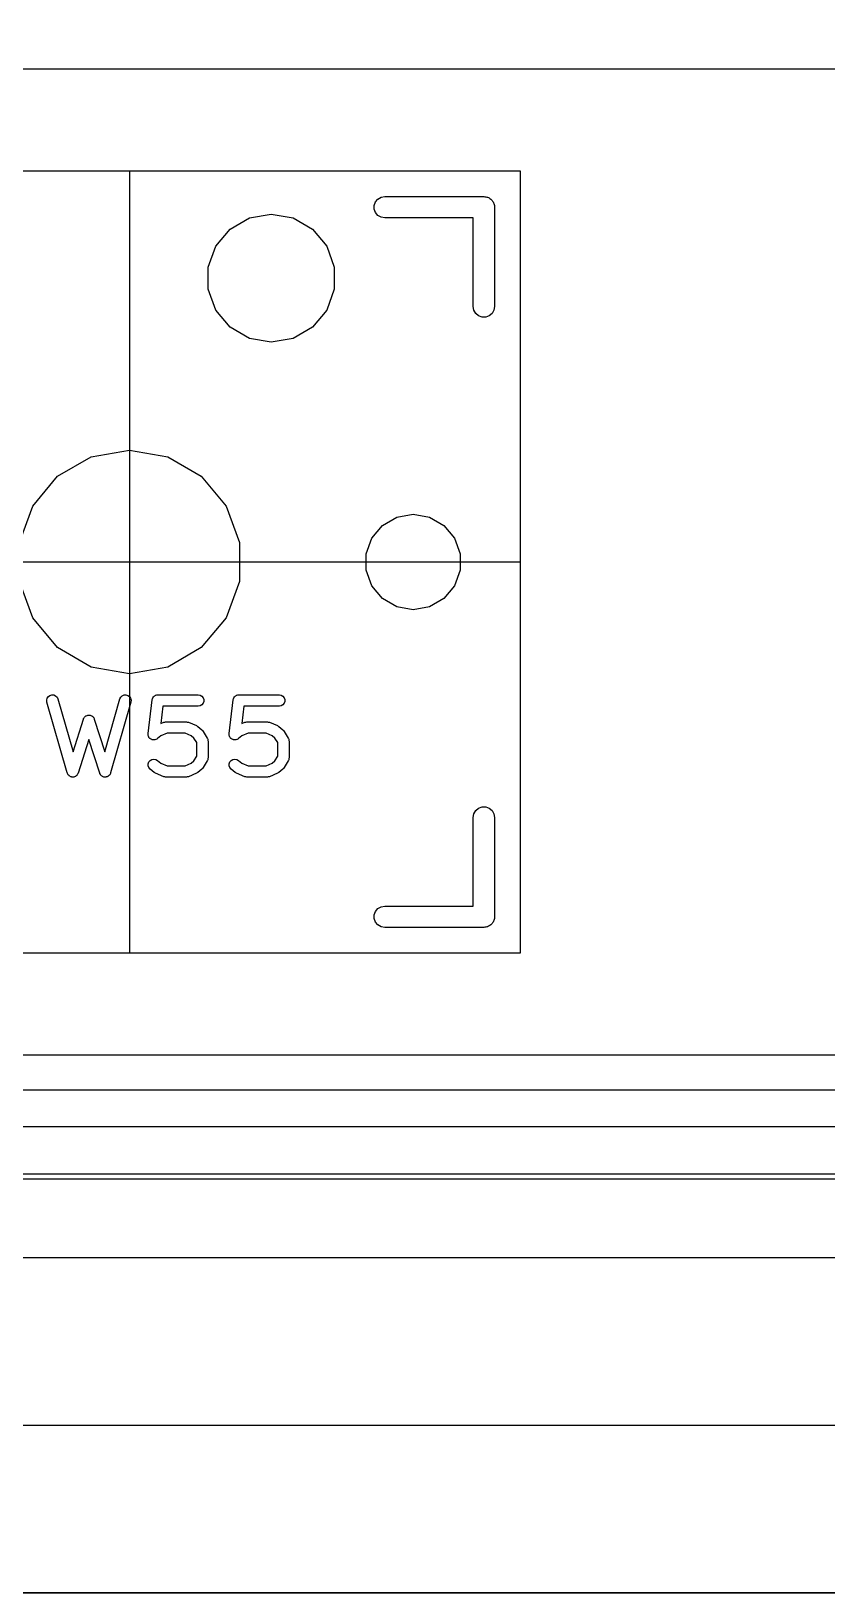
# Model space of a CAD drawing. Header units: millimetres. Extents: x 30 to 728, y -111 to 447.
# Drawn here: x 157.35 to 171.6, y 73.64 to 101.59 of the extents above; entities that cross this region are included whole.
import ezdxf

# ---------------------------------------------------------------- set-up
doc = ezdxf.new("R2010")
doc.units = ezdxf.units.MM
for name, color, linetype in [('BLACK', 7, 'Continuous'), ('プレート', 6, 'Continuous'), ('上壁', 4, 'Continuous'), ('下壁1', 150, 'Continuous'), ('下壁2', 2, 'Continuous'), ('化粧板', 1, 'Continuous'), ('参照PCB', 7, 'Continuous'), ('参照キーキャップ', 7, 'Continuous'), ('寸法', 21, 'Continuous'), ('裏面', 3, 'Continuous')]:
    doc.layers.add(name, color=color, linetype=linetype)
doc.layers.add('補助線', color=4, linetype='Continuous', transparency=0.8)

# ---------------------------------------------------------------- blocks, each defined once
blk = doc.blocks.new('hhskb-F.SilkS')
at = {"layer": 'BLACK'}
for p, q in [((129.884, -129.617), (129.907, -129.555)), ((129.884, -129.683), (129.884, -129.617)), ((129.907, -129.745), (129.884, -129.683)), ((129.907, -129.555), (129.95, -129.504)), ((129.95, -129.504), (130.007, -129.471)), ((130.007, -129.471), (130.072, -129.459)), ((130.072, -129.459), (131.85, -129.459)), ((131.85, -129.459), (131.866, -129.462)), ((131.866, -129.462), (131.883, -129.462)), ((131.883, -129.462), (131.899, -129.468)), ((131.899, -129.468), (131.915, -129.471)), ((131.915, -129.471), (131.93, -129.479)), ((131.93, -129.479), (131.945, -129.485)), ((131.945, -129.485), (131.958, -129.496)), ((131.958, -129.496), (131.972, -129.504)), ((131.972, -129.504), (131.983, -129.517)), ((131.983, -129.517), (131.996, -129.528)), ((131.996, -129.528), (132.004, -129.542)), ((132.004, -129.542), (132.015, -129.555)), ((132.015, -129.555), (132.021, -129.57)), ((132.021, -129.57), (132.029, -129.585)), ((132.029, -129.585), (132.032, -129.601)), ((132.032, -129.601), (132.038, -129.617)), ((132.038, -129.617), (132.038, -129.634)), ((132.038, -129.634), (132.04, -129.65)), ((132.04, -129.65), (132.04, -131.428)), ((127.302, -130.041), (127.648, -129.842)), ((127.648, -129.842), (128.04, -129.773)), ((128.04, -129.773), (128.432, -129.842)), ((128.432, -129.842), (128.778, -130.041)), ((129.95, -129.796), (129.907, -129.745)), ((130.007, -129.829), (129.95, -129.796)), ((130.072, -129.84), (130.007, -129.829)), ((131.659, -129.84), (130.072, -129.84)), ((131.659, -131.428), (131.659, -129.84)), ((127.046, -130.346), (127.302, -130.041)), ((128.778, -130.041), (129.034, -130.346)), ((126.91, -130.721), (127.046, -130.346)), ((129.034, -130.346), (129.17, -130.721)), ((126.91, -131.119), (126.91, -130.721)), ((129.17, -130.721), (129.17, -131.119)), ((127.046, -131.494), (126.91, -131.119)), ((129.17, -131.119), (129.034, -131.494)), ((127.302, -131.799), (127.046, -131.494)), ((129.034, -131.494), (128.778, -131.799)), ((131.671, -131.493), (131.659, -131.428)), ((131.704, -131.55), (131.671, -131.493)), ((131.755, -131.593), (131.704, -131.55)), ((131.817, -131.616), (131.755, -131.593)), ((131.883, -131.616), (131.817, -131.616)), ((131.945, -131.593), (131.883, -131.616)), ((131.996, -131.55), (131.945, -131.593)), ((132.029, -131.493), (131.996, -131.55)), ((132.04, -131.428), (132.029, -131.493)), ((127.648, -131.998), (127.302, -131.799)), ((128.778, -131.799), (128.432, -131.998)), ((128.04, -132.067), (127.648, -131.998)), ((128.432, -131.998), (128.04, -132.067)), ((124.213, -134.467), (124.815, -134.119)), ((124.815, -134.119), (125.5, -133.998)), ((125.5, -133.998), (126.185, -134.119)), ((126.185, -134.119), (126.787, -134.467)), ((123.767, -134.999), (124.213, -134.467)), ((126.787, -134.467), (127.233, -134.999)), ((123.529, -135.652), (123.767, -134.999)), ((127.233, -134.999), (127.471, -135.652)), ((130.031, -135.346), (130.288, -135.197)), ((130.288, -135.197), (130.58, -135.146)), ((130.58, -135.146), (130.872, -135.197)), ((130.872, -135.197), (131.129, -135.346)), ((129.84, -135.573), (130.031, -135.346)), ((131.129, -135.346), (131.32, -135.573)), ((127.471, -135.652), (127.471, -136.348)), ((129.739, -135.852), (129.84, -135.573)), ((131.32, -135.573), (131.421, -135.852)), ((129.739, -136.148), (129.739, -135.852)), ((131.421, -135.852), (131.421, -136.148)), ((123.767, -137.001), (123.529, -136.348)), ((127.471, -136.348), (127.233, -137.001)), ((129.84, -136.427), (129.739, -136.148)), ((131.421, -136.148), (131.32, -136.427)), ((130.031, -136.654), (129.84, -136.427)), ((130.288, -136.803), (130.031, -136.654)), ((131.129, -136.654), (130.872, -136.803)), ((131.32, -136.427), (131.129, -136.654)), ((130.58, -136.854), (130.288, -136.803)), ((130.872, -136.803), (130.58, -136.854)), ((124.213, -137.533), (123.767, -137.001)), ((127.233, -137.001), (126.787, -137.533)), ((124.815, -137.881), (124.213, -137.533)), ((126.787, -137.533), (126.185, -137.881)), ((125.5, -138.002), (124.815, -137.881)), ((126.185, -137.881), (125.5, -138.002)), ((124.02, -138.472), (124.028, -138.438)), ((124.023, -138.507), (124.02, -138.472)), ((124.386, -139.777), (124.023, -138.507)), ((124.028, -138.438), (124.048, -138.409)), ((124.048, -138.409), (124.077, -138.388)), ((124.077, -138.388), (124.111, -138.378)), ((124.111, -138.378), (124.146, -138.381)), ((124.146, -138.381), (124.178, -138.395)), ((124.178, -138.395), (124.203, -138.42)), ((124.203, -138.42), (124.219, -138.452)), ((124.219, -138.452), (124.49, -139.399)), ((125.059, -139.399), (125.33, -138.452)), ((125.525, -138.507), (125.162, -139.777)), ((125.33, -138.452), (125.345, -138.42)), ((125.345, -138.42), (125.371, -138.395)), ((125.371, -138.395), (125.403, -138.381)), ((125.403, -138.381), (125.438, -138.378)), ((125.438, -138.378), (125.472, -138.388)), ((125.472, -138.388), (125.5, -138.409)), ((125.5, -138.409), (125.52, -138.438)), ((125.52, -138.438), (125.529, -138.472)), ((125.529, -138.472), (125.525, -138.507)), ((125.835, -139.072), (125.907, -138.467)), ((125.907, -138.467), (125.908, -138.465)), ((125.908, -138.462), (125.913, -138.448)), ((125.908, -138.465), (125.908, -138.462)), ((125.913, -138.448), (125.917, -138.434)), ((125.917, -138.434), (125.919, -138.431)), ((125.919, -138.431), (125.92, -138.429)), ((125.92, -138.429), (125.93, -138.417)), ((125.93, -138.417), (125.939, -138.405)), ((125.939, -138.405), (125.941, -138.404)), ((125.941, -138.404), (125.943, -138.402)), ((125.943, -138.402), (125.956, -138.394)), ((125.956, -138.394), (125.968, -138.386)), ((125.968, -138.386), (125.971, -138.385)), ((125.971, -138.385), (125.973, -138.384)), ((125.973, -138.384), (125.988, -138.381)), ((125.988, -138.381), (126.002, -138.378)), ((126.002, -138.378), (126.005, -138.378)), ((126.005, -138.378), (126.008, -138.378)), ((126.008, -138.378), (126.734, -138.378)), ((126.098, -138.581), (126.061, -138.892)), ((126.734, -138.581), (126.098, -138.581)), ((126.734, -138.378), (126.768, -138.384)), ((126.768, -138.575), (126.734, -138.581)), ((126.768, -138.384), (126.799, -138.402)), ((126.799, -138.557), (126.768, -138.575)), ((126.799, -138.402), (126.822, -138.429)), ((126.822, -138.53), (126.799, -138.557)), ((126.822, -138.429), (126.834, -138.462)), ((126.834, -138.497), (126.822, -138.53)), ((126.834, -138.462), (126.834, -138.497)), ((127.286, -139.072), (127.359, -138.467)), ((127.359, -138.462), (127.364, -138.448)), ((127.359, -138.465), (127.359, -138.462)), ((127.359, -138.467), (127.359, -138.465)), ((127.364, -138.448), (127.369, -138.434)), ((127.369, -138.434), (127.37, -138.431)), ((127.37, -138.431), (127.371, -138.429)), ((127.371, -138.429), (127.381, -138.417)), ((127.381, -138.417), (127.39, -138.405)), ((127.39, -138.405), (127.392, -138.404)), ((127.392, -138.404), (127.394, -138.402)), ((127.394, -138.402), (127.407, -138.394)), ((127.407, -138.394), (127.419, -138.386)), ((127.419, -138.386), (127.422, -138.385)), ((127.422, -138.385), (127.425, -138.384)), ((127.425, -138.384), (127.439, -138.381)), ((127.439, -138.381), (127.454, -138.378)), ((127.454, -138.378), (127.457, -138.378)), ((127.457, -138.378), (127.459, -138.378)), ((127.459, -138.378), (128.185, -138.378)), ((127.55, -138.581), (127.512, -138.892)), ((128.185, -138.581), (127.55, -138.581)), ((128.185, -138.378), (128.22, -138.384)), ((128.22, -138.575), (128.185, -138.581)), ((128.22, -138.384), (128.25, -138.402)), ((128.25, -138.557), (128.22, -138.575)), ((128.25, -138.402), (128.273, -138.429)), ((128.273, -138.53), (128.25, -138.557)), ((128.273, -138.429), (128.285, -138.462)), ((128.285, -138.497), (128.273, -138.53)), ((128.285, -138.462), (128.285, -138.497)), ((124.49, -139.399), (124.678, -138.811)), ((124.678, -138.811), (124.679, -138.808)), ((124.679, -138.808), (124.68, -138.804)), ((124.68, -138.804), (124.688, -138.792)), ((124.688, -138.792), (124.694, -138.78)), ((124.694, -138.78), (124.697, -138.777)), ((124.697, -138.777), (124.699, -138.774)), ((124.699, -138.774), (124.71, -138.766)), ((124.71, -138.766), (124.72, -138.756)), ((124.72, -138.756), (124.724, -138.755)), ((124.724, -138.755), (124.727, -138.752)), ((124.727, -138.752), (124.74, -138.748)), ((124.74, -138.748), (124.753, -138.743)), ((124.753, -138.743), (124.757, -138.743)), ((124.757, -138.743), (124.761, -138.742)), ((124.761, -138.742), (124.774, -138.742)), ((124.774, -138.742), (124.788, -138.742)), ((124.788, -138.742), (124.792, -138.743)), ((124.792, -138.743), (124.796, -138.743)), ((124.796, -138.743), (124.809, -138.748)), ((124.809, -138.748), (124.822, -138.752)), ((124.822, -138.752), (124.825, -138.755)), ((124.825, -138.755), (124.829, -138.756)), ((124.829, -138.756), (124.839, -138.766)), ((124.839, -138.766), (124.849, -138.774)), ((124.849, -138.774), (124.852, -138.777)), ((124.852, -138.777), (124.855, -138.78)), ((124.855, -138.78), (124.861, -138.792)), ((124.861, -138.792), (124.868, -138.804)), ((124.868, -138.804), (124.869, -138.808)), ((124.869, -138.808), (124.871, -138.811)), ((124.871, -138.811), (125.059, -139.399)), ((126.061, -138.892), (126.114, -138.87)), ((126.114, -138.87), (126.116, -138.869)), ((126.116, -138.869), (126.118, -138.868)), ((126.118, -138.868), (126.134, -138.865)), ((126.134, -138.865), (126.148, -138.862)), ((126.148, -138.862), (126.151, -138.862)), ((126.151, -138.862), (126.153, -138.862)), ((126.153, -138.862), (126.516, -138.862)), ((126.516, -138.862), (126.518, -138.862)), ((126.518, -138.862), (126.521, -138.862)), ((126.521, -138.862), (126.536, -138.865)), ((126.536, -138.865), (126.551, -138.868)), ((126.551, -138.868), (126.553, -138.869)), ((126.553, -138.869), (126.555, -138.87)), ((126.555, -138.87), (126.7, -138.93)), ((127.512, -138.892), (127.565, -138.87)), ((127.565, -138.87), (127.568, -138.869)), ((127.568, -138.869), (127.57, -138.868)), ((127.57, -138.868), (127.585, -138.865)), ((127.585, -138.865), (127.6, -138.862)), ((127.6, -138.862), (127.602, -138.862)), ((127.602, -138.862), (127.605, -138.862)), ((127.605, -138.862), (127.967, -138.862)), ((127.967, -138.862), (127.97, -138.862)), ((127.97, -138.862), (127.972, -138.862)), ((127.972, -138.862), (127.987, -138.865)), ((127.987, -138.865), (128.002, -138.868)), ((128.002, -138.868), (128.004, -138.869)), ((128.004, -138.869), (128.007, -138.87)), ((128.007, -138.87), (128.152, -138.93)), ((124.774, -139.176), (124.581, -139.78)), ((124.968, -139.78), (124.774, -139.176)), ((125.835, -139.087), (125.835, -139.072)), ((125.835, -139.102), (125.835, -139.087)), ((125.836, -139.104), (125.835, -139.102)), ((125.836, -139.107), (125.836, -139.104)), ((125.842, -139.121), (125.836, -139.107)), ((125.847, -139.135), (125.842, -139.121)), ((125.849, -139.137), (125.847, -139.135)), ((125.85, -139.14), (125.849, -139.137)), ((125.86, -139.151), (125.85, -139.14)), ((125.87, -139.162), (125.86, -139.151)), ((125.872, -139.163), (125.87, -139.162)), ((125.875, -139.166), (125.872, -139.163)), ((125.888, -139.172), (125.875, -139.166)), ((125.9, -139.18), (125.888, -139.172)), ((125.903, -139.18), (125.9, -139.18)), ((125.906, -139.182), (125.903, -139.18)), ((125.921, -139.183), (125.906, -139.182)), ((125.935, -139.186), (125.921, -139.183)), ((125.938, -139.185), (125.935, -139.186)), ((125.941, -139.186), (125.938, -139.185)), ((125.955, -139.182), (125.941, -139.186)), ((125.97, -139.18), (125.955, -139.182)), ((125.972, -139.178), (125.97, -139.18)), ((125.975, -139.178), (125.972, -139.178)), ((125.988, -139.17), (125.975, -139.178)), ((126, -139.162), (125.988, -139.17)), ((126.061, -139.112), (126, -139.162)), ((126.173, -139.065), (126.061, -139.112)), ((126.496, -139.065), (126.173, -139.065)), ((126.608, -139.112), (126.496, -139.065)), ((126.655, -139.151), (126.608, -139.112)), ((126.705, -139.233), (126.655, -139.151)), ((126.7, -138.93), (126.713, -138.938)), ((126.713, -138.938), (126.726, -138.946)), ((126.726, -138.946), (126.799, -139.006)), ((126.799, -139.006), (126.81, -139.019)), ((126.81, -139.019), (126.821, -139.032)), ((126.821, -139.032), (126.893, -139.153)), ((126.893, -139.153), (126.897, -139.162)), ((126.897, -139.162), (126.902, -139.17)), ((126.902, -139.17), (126.903, -139.178)), ((126.903, -139.178), (126.906, -139.186)), ((126.906, -139.186), (126.906, -139.196)), ((127.287, -139.087), (127.286, -139.072)), ((127.287, -139.102), (127.287, -139.087)), ((127.288, -139.104), (127.287, -139.102)), ((127.288, -139.107), (127.288, -139.104)), ((127.294, -139.121), (127.288, -139.107)), ((127.299, -139.135), (127.294, -139.121)), ((127.301, -139.137), (127.299, -139.135)), ((127.302, -139.14), (127.301, -139.137)), ((127.312, -139.151), (127.302, -139.14)), ((127.321, -139.162), (127.312, -139.151)), ((127.324, -139.163), (127.321, -139.162)), ((127.326, -139.166), (127.324, -139.163)), ((127.339, -139.172), (127.326, -139.166)), ((127.352, -139.18), (127.339, -139.172)), ((127.355, -139.18), (127.352, -139.18)), ((127.357, -139.182), (127.355, -139.18)), ((127.372, -139.183), (127.357, -139.182)), ((127.387, -139.186), (127.372, -139.183)), ((127.389, -139.185), (127.387, -139.186)), ((127.392, -139.186), (127.389, -139.185)), ((127.407, -139.182), (127.392, -139.186)), ((127.421, -139.18), (127.407, -139.182)), ((127.424, -139.178), (127.421, -139.18)), ((127.427, -139.178), (127.424, -139.178)), ((127.439, -139.17), (127.427, -139.178)), ((127.452, -139.162), (127.439, -139.17)), ((127.513, -139.112), (127.452, -139.162)), ((127.625, -139.065), (127.513, -139.112)), ((127.947, -139.065), (127.625, -139.065)), ((128.059, -139.112), (127.947, -139.065)), ((128.107, -139.151), (128.059, -139.112)), ((128.156, -139.233), (128.107, -139.151)), ((128.152, -138.93), (128.164, -138.938)), ((128.164, -138.938), (128.178, -138.946)), ((128.178, -138.946), (128.25, -139.006)), ((128.25, -139.006), (128.261, -139.019)), ((128.261, -139.019), (128.272, -139.032)), ((128.272, -139.032), (128.345, -139.153)), ((128.345, -139.153), (128.348, -139.162)), ((128.348, -139.162), (128.353, -139.17)), ((128.353, -139.17), (128.355, -139.178)), ((128.355, -139.178), (128.357, -139.186)), ((128.357, -139.186), (128.358, -139.196)), ((126.705, -139.479), (126.705, -139.233)), ((126.906, -139.196), (126.908, -139.205)), ((126.908, -139.205), (126.908, -139.508)), ((128.156, -139.479), (128.156, -139.233)), ((128.358, -139.196), (128.359, -139.205)), ((128.359, -139.205), (128.359, -139.508)), ((125.835, -139.611), (125.847, -139.578)), ((125.835, -139.647), (125.835, -139.611)), ((125.848, -139.68), (125.835, -139.647)), ((125.847, -139.578), (125.87, -139.551)), ((125.87, -139.707), (125.848, -139.68)), ((125.87, -139.551), (125.9, -139.533)), ((125.943, -139.767), (125.87, -139.707)), ((125.9, -139.533), (125.935, -139.527)), ((125.935, -139.527), (125.97, -139.533)), ((125.97, -139.533), (126, -139.551)), ((126, -139.551), (126.061, -139.601)), ((126.061, -139.601), (126.173, -139.648)), ((126.173, -139.648), (126.496, -139.648)), ((126.496, -139.648), (126.608, -139.601)), ((126.608, -139.601), (126.655, -139.562)), ((126.655, -139.562), (126.705, -139.479)), ((126.799, -139.707), (126.726, -139.767)), ((126.81, -139.694), (126.799, -139.707)), ((126.821, -139.681), (126.81, -139.694)), ((126.893, -139.56), (126.821, -139.681)), ((126.897, -139.551), (126.893, -139.56)), ((126.902, -139.542), (126.897, -139.551)), ((126.903, -139.534), (126.902, -139.542)), ((126.906, -139.527), (126.903, -139.534)), ((126.908, -139.508), (126.906, -139.517)), ((126.906, -139.517), (126.906, -139.527)), ((127.287, -139.611), (127.299, -139.578)), ((127.287, -139.647), (127.287, -139.611)), ((127.299, -139.68), (127.287, -139.647)), ((127.299, -139.578), (127.321, -139.551)), ((127.322, -139.707), (127.299, -139.68)), ((127.321, -139.551), (127.352, -139.533)), ((127.394, -139.767), (127.322, -139.707)), ((127.352, -139.533), (127.387, -139.527)), ((127.387, -139.527), (127.421, -139.533)), ((127.421, -139.533), (127.452, -139.551)), ((127.452, -139.551), (127.513, -139.601)), ((127.513, -139.601), (127.625, -139.648)), ((127.625, -139.648), (127.947, -139.648)), ((127.947, -139.648), (128.059, -139.601)), ((128.059, -139.601), (128.107, -139.562)), ((128.107, -139.562), (128.156, -139.479)), ((128.25, -139.707), (128.178, -139.767)), ((128.261, -139.694), (128.25, -139.707)), ((128.272, -139.681), (128.261, -139.694)), ((128.345, -139.56), (128.272, -139.681)), ((128.348, -139.551), (128.345, -139.56)), ((128.353, -139.542), (128.348, -139.551)), ((128.355, -139.534), (128.353, -139.542)), ((128.357, -139.527), (128.355, -139.534)), ((128.358, -139.517), (128.357, -139.527)), ((128.359, -139.508), (128.358, -139.517)), ((124.389, -139.783), (124.386, -139.777)), ((124.39, -139.788), (124.389, -139.783)), ((124.396, -139.798), (124.39, -139.788)), ((124.402, -139.809), (124.396, -139.798)), ((124.406, -139.813), (124.402, -139.809)), ((124.409, -139.818), (124.406, -139.813)), ((124.418, -139.825), (124.409, -139.818)), ((124.427, -139.834), (124.418, -139.825)), ((124.432, -139.836), (124.427, -139.834)), ((124.437, -139.839), (124.432, -139.836)), ((124.448, -139.843), (124.437, -139.839)), ((124.459, -139.848), (124.448, -139.843)), ((124.465, -139.848), (124.459, -139.848)), ((124.47, -139.85), (124.465, -139.848)), ((124.482, -139.85), (124.47, -139.85)), ((124.495, -139.851), (124.482, -139.85)), ((124.5, -139.849), (124.495, -139.851)), ((124.506, -139.849), (124.5, -139.849)), ((124.517, -139.844), (124.506, -139.849)), ((124.528, -139.841), (124.517, -139.844)), ((124.533, -139.838), (124.528, -139.841)), ((124.538, -139.835), (124.533, -139.838)), ((124.547, -139.827), (124.538, -139.835)), ((124.557, -139.82), (124.547, -139.827)), ((124.56, -139.816), (124.557, -139.82)), ((124.564, -139.812), (124.56, -139.816)), ((124.57, -139.801), (124.564, -139.812)), ((124.577, -139.791), (124.57, -139.801)), ((124.578, -139.785), (124.577, -139.791)), ((124.581, -139.78), (124.578, -139.785)), ((124.97, -139.785), (124.968, -139.78)), ((124.972, -139.791), (124.97, -139.785)), ((124.979, -139.801), (124.972, -139.791)), ((124.984, -139.812), (124.979, -139.801)), ((124.988, -139.816), (124.984, -139.812)), ((124.992, -139.82), (124.988, -139.816)), ((125.001, -139.827), (124.992, -139.82)), ((125.01, -139.835), (125.001, -139.827)), ((125.016, -139.838), (125.01, -139.835)), ((125.02, -139.841), (125.016, -139.838)), ((125.032, -139.844), (125.02, -139.841)), ((125.043, -139.849), (125.032, -139.844)), ((125.049, -139.849), (125.043, -139.849)), ((125.054, -139.851), (125.049, -139.849)), ((125.066, -139.85), (125.054, -139.851)), ((125.078, -139.85), (125.066, -139.85)), ((125.084, -139.848), (125.078, -139.85)), ((125.089, -139.848), (125.084, -139.848)), ((125.1, -139.843), (125.089, -139.848)), ((125.112, -139.839), (125.1, -139.843)), ((125.116, -139.836), (125.112, -139.839)), ((125.121, -139.834), (125.116, -139.836)), ((125.13, -139.825), (125.121, -139.834)), ((125.14, -139.818), (125.13, -139.825)), ((125.143, -139.813), (125.14, -139.818)), ((125.147, -139.809), (125.143, -139.813)), ((125.152, -139.798), (125.147, -139.809)), ((125.159, -139.788), (125.152, -139.798)), ((125.16, -139.783), (125.159, -139.788)), ((125.162, -139.777), (125.16, -139.783)), ((125.956, -139.775), (125.943, -139.767)), ((125.969, -139.783), (125.956, -139.775)), ((126.114, -139.843), (125.969, -139.783)), ((126.116, -139.844), (126.114, -139.843)), ((126.118, -139.845), (126.116, -139.844)), ((126.134, -139.848), (126.118, -139.845)), ((126.148, -139.851), (126.134, -139.848)), ((126.151, -139.851), (126.148, -139.851)), ((126.153, -139.851), (126.151, -139.851)), ((126.516, -139.851), (126.153, -139.851)), ((126.518, -139.851), (126.516, -139.851)), ((126.521, -139.851), (126.518, -139.851)), ((126.536, -139.848), (126.521, -139.851)), ((126.551, -139.845), (126.536, -139.848)), ((126.553, -139.844), (126.551, -139.845)), ((126.555, -139.843), (126.553, -139.844)), ((126.7, -139.783), (126.555, -139.843)), ((126.713, -139.775), (126.7, -139.783)), ((126.726, -139.767), (126.713, -139.775)), ((127.408, -139.775), (127.394, -139.767)), ((127.42, -139.783), (127.408, -139.775)), ((127.565, -139.843), (127.42, -139.783)), ((127.568, -139.844), (127.565, -139.843)), ((127.57, -139.845), (127.568, -139.844)), ((127.585, -139.848), (127.57, -139.845)), ((127.6, -139.851), (127.585, -139.848)), ((127.602, -139.851), (127.6, -139.851)), ((127.605, -139.851), (127.602, -139.851)), ((127.967, -139.851), (127.605, -139.851)), ((127.97, -139.851), (127.967, -139.851)), ((127.972, -139.851), (127.97, -139.851)), ((127.987, -139.848), (127.972, -139.851)), ((128.002, -139.845), (127.987, -139.848)), ((128.004, -139.844), (128.002, -139.845)), ((128.007, -139.843), (128.004, -139.844)), ((128.152, -139.783), (128.007, -139.843)), ((128.164, -139.775), (128.152, -139.783)), ((128.178, -139.767), (128.164, -139.775)), ((131.659, -140.572), (131.671, -140.507)), ((131.659, -142.159), (131.659, -140.572)), ((131.671, -140.507), (131.704, -140.45)), ((131.704, -140.45), (131.755, -140.407)), ((131.755, -140.407), (131.817, -140.384)), ((131.817, -140.384), (131.883, -140.384)), ((131.883, -140.384), (131.945, -140.407)), ((131.945, -140.407), (131.996, -140.45)), ((131.996, -140.45), (132.029, -140.507)), ((132.029, -140.507), (132.04, -140.572)), ((132.04, -140.572), (132.04, -142.35)), ((129.884, -142.317), (129.907, -142.255)), ((129.907, -142.255), (129.95, -142.204)), ((129.95, -142.204), (130.007, -142.171)), ((130.007, -142.171), (130.072, -142.159)), ((130.072, -142.159), (131.659, -142.159)), ((129.884, -142.383), (129.884, -142.317)), ((129.907, -142.445), (129.884, -142.383)), ((129.95, -142.496), (129.907, -142.445)), ((130.007, -142.529), (129.95, -142.496)), ((130.072, -142.54), (130.007, -142.529)), ((131.85, -142.54), (130.072, -142.54)), ((131.866, -142.538), (131.85, -142.54)), ((131.883, -142.538), (131.866, -142.538)), ((131.899, -142.532), (131.883, -142.538)), ((131.915, -142.529), (131.899, -142.532)), ((131.93, -142.521), (131.915, -142.529)), ((131.945, -142.515), (131.93, -142.521)), ((131.958, -142.504), (131.945, -142.515)), ((131.972, -142.496), (131.958, -142.504)), ((131.983, -142.483), (131.972, -142.496)), ((131.996, -142.472), (131.983, -142.483)), ((132.004, -142.458), (131.996, -142.472)), ((132.015, -142.445), (132.004, -142.458)), ((132.021, -142.43), (132.015, -142.445)), ((132.029, -142.415), (132.021, -142.43)), ((132.032, -142.399), (132.029, -142.415)), ((132.038, -142.383), (132.032, -142.399)), ((132.04, -142.35), (132.038, -142.366)), ((132.038, -142.366), (132.038, -142.383))]:
    blk.add_line(p, q, dxfattribs=at)

msp = doc.modelspace()

# ---------------------------------------------------------------- linework, layer by layer
at = {"layer": 'プレート'}
msp.add_lwpolyline([(55.158, 200.636), (55.158, 79.636, 0.414214), (61.158, 73.636), (205.158, 73.636, 0.414214), (211.158, 79.636), (211.158, 200.636, 0.414214), (205.158, 206.636), (154.108, 206.636), (154.108, 200.636), (194.833, 200.636), (194.833, 196.616), (194.833, 179.273), (143.108, 179.273), (136.945, 179.273), (136.945, 200.636), (143.108, 200.636), (143.108, 206.636), (61.158, 206.636, 0.414214)], format="xyb", close=True, dxfattribs=at)
msp.add_lwpolyline([(152.108, 85.086), (152.108, 99.086), (166.108, 99.086), (166.108, 85.086)], close=True, dxfattribs=at)
at = {"layer": '上壁'}
msp.add_lwpolyline([(55.158, 79.636), (211.158, 79.636, -0.414214), (205.158, 73.636), (61.158, 73.636, -0.414214)], format="xyb", close=True, dxfattribs=at)
at = {"layer": '下壁1'}
msp.add_lwpolyline([(55.158, 79.636), (211.158, 79.636, -0.414214), (205.158, 73.636), (61.158, 73.636, -0.414214)], format="xyb", close=True, dxfattribs=at)
at = {"layer": '下壁2'}
msp.add_lwpolyline([(55.158, 79.636), (211.158, 79.636, -0.414214), (205.158, 73.636), (61.158, 73.636, -0.414214)], format="xyb", close=True, dxfattribs=at)
at = {"layer": '化粧板'}
msp.add_lwpolyline([(61.158, 206.636), (205.158, 206.636, -0.414214), (211.158, 200.636), (211.158, 79.636, -0.414214), (205.158, 73.636), (61.158, 73.636, -0.414214), (55.158, 79.636), (55.158, 200.636, -0.414214)], format="xyb", close=True, dxfattribs=at)
msp.add_lwpolyline([(63.47, 178.227), (197.749, 178.227), (197.749, 157.945), (188.249, 157.945), (188.249, 140.207), (192.999, 140.207), (192.999, 121.227), (202.499, 121.227), (202.499, 81.977), (106.217, 81.977), (106.217, 100.955), (63.499, 101.001)], close=True, dxfattribs=at)
at = {"layer": '参照PCB'}
for p, q in [((62.658, 81.136), (203.558, 81.136)), ((203.608, 81.036), (62.608, 81.036))]:
    msp.add_line(p, q, dxfattribs=at)
at = {"layer": '参照キーキャップ', "color": 7}
msp.add_lwpolyline([(145.529, 100.914), (172.686, 100.914), (172.686, 83.257), (145.529, 83.257), (145.529, 100.914)], close=True, dxfattribs=at)
for points in [[(159.108, 93.086), (159.108, 91.086)], [(158.108, 92.086), (160.108, 92.086), (160.108, 92.086), (160.108, 92.086)]]:
    msp.add_lwpolyline(points, dxfattribs=at)
at = {"layer": '裏面'}
msp.add_lwpolyline([(61.158, 206.636), (205.158, 206.636, -0.414214), (211.158, 200.636), (211.158, 79.636, -0.414214), (205.158, 73.636), (61.158, 73.636, -0.414214), (55.158, 79.636), (55.158, 200.636, -0.414214)], format="xyb", close=True, dxfattribs=at)
at = {"layer": '補助線'}
for p, q in [((159.108, 99.086), (159.108, 85.086)), ((152.108, 92.086), (166.108, 92.086)), ((33.399, 82.636), (231.736, 82.636)), ((33.399, 79.636), (231.736, 79.636)), ((33.399, 76.636), (231.736, 76.636)), ((33.399, 73.636), (231.736, 73.636))]:
    msp.add_line(p, q, dxfattribs=at)

# ---------------------------------------------------------------- block references
at = {"layer": '寸法', "linetype": 'ByBlock'}
msp.add_blockref('hhskb-F.SilkS', (33.608, 228.086), dxfattribs=at)

doc.saveas('drawing.dxf')
